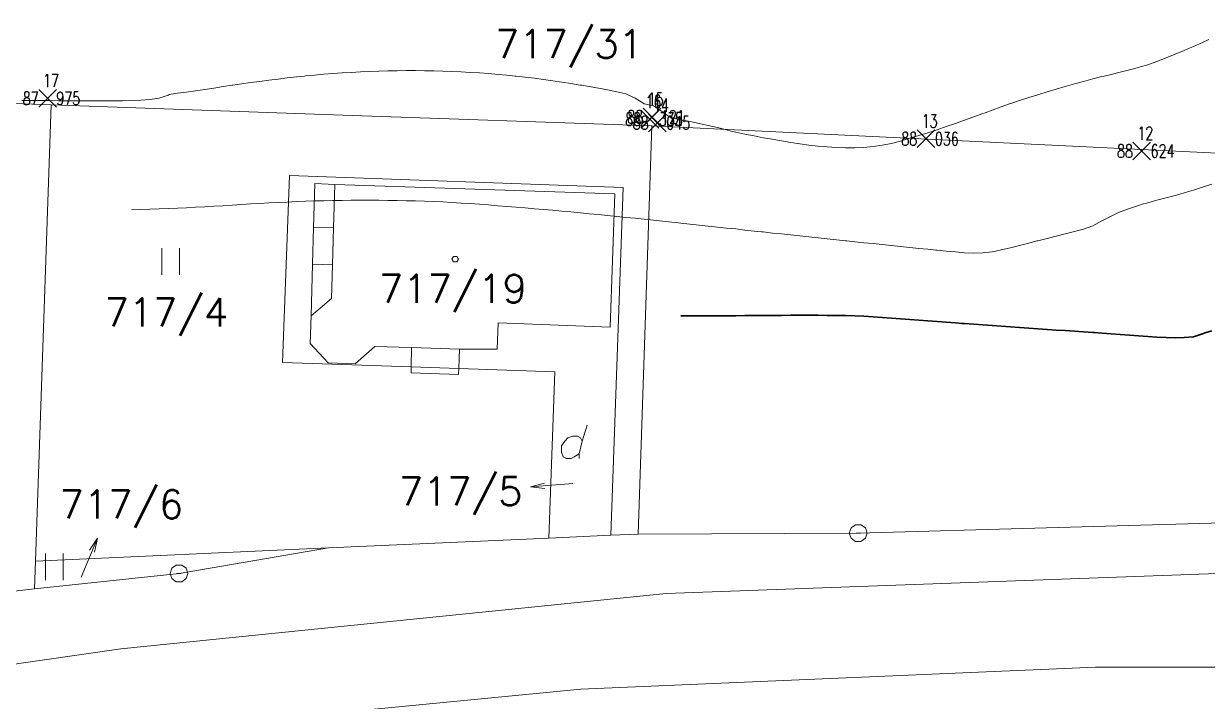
# Model space of a CAD drawing. Extents: x -443817 to 3, y -1171930 to -442383.
# Drawn here: x -442478.8 to -442411.8, y -1170206.7 to -1170168.4 of the extents above; entities that cross this region are included whole.
import ezdxf
from ezdxf.enums import TextEntityAlignment as Align

# ---------------------------------------------------------------- set-up
doc = ezdxf.new("R2010")
doc.units = 0
doc.header["$LTSCALE"] = 0.5
doc.header["$PDMODE"] = 3
doc.header["$PDSIZE"] = 0.5
doc.linetypes.add('121', pattern=[2, 1, -1])
for name, color, linetype in [('BO', 2, 'Continuous'), ('CB', 7, 'Continuous'), ('VB', 11, 'Continuous'), ('VYSKOPIS', 15, 'Continuous')]:
    doc.layers.add(name, color=color, linetype=linetype)
for name, color, linetype, lineweight in [('KLADPAR', 7, 'Continuous', 0), ('ZAPPAR', 7, 'Continuous', 0), ('ZNACKY', 7, 'Continuous', 0)]:
    doc.layers.add(name, color=color, linetype=linetype, lineweight=lineweight)
doc.styles.add('ROMANS', font='romans.shx', dxfattribs={"height": 0.2})
doc.styles.add('T', font='romans.shx', dxfattribs={"width": 0.7, "height": 1.5})

# ---------------------------------------------------------------- blocks, each defined once
blk = doc.blocks.new('0')
at = {"layer": 'BO', "linetype": 'Continuous'}
blk.add_point((0, 0), dxfattribs=at)
at = {"linetype": 'ByBlock', "style": 'T', "width": 0.7, "flags": 1}
blk.add_attdef('0', text='', height=1.5, dxfattribs=at).set_placement((0, 0), align=Align.MIDDLE)
at = {"layer": 'CB', "linetype": 'ByBlock', "style": 'T', "width": 0.7}
blk.add_attdef('C', (-0.5, 1.25), '', height=1.5, dxfattribs=at)
at = {"layer": 'VB', "linetype": 'ByBlock', "style": 'T', "width": 0.7}
blk.add_attdef('1', text='', height=1.5, dxfattribs=at).set_placement((-1, -0.75), align=Align.RIGHT)
at = {"layer": 'VB', "linetype": '121', "style": 'T', "width": 0.7}
blk.add_attdef('2', (1, -0.75), '', height=1.5, dxfattribs=at)
blk = doc.blocks.new('$5')
at = {"color": 0}
blk.add_line((-0.12, 0), (0.12, 0), dxfattribs=at)
at = {"color": 0, "flags": 128}
blk.add_lwpolyline([(0.15, 0.48), (0.4, 0.3), (0.5, 0.01), (0.4, -0.28), (0.15, -0.46), (-0.16, -0.46), (-0.41, -0.28), (-0.51, 0.01), (-0.41, 0.3), (-0.16, 0.48), (0.15, 0.48)], dxfattribs=at)
blk = doc.blocks.new('$32')
at = {"color": 0}
for p, q in [((-0.5, 1.5), (-0.5, 0)), ((0.5, 0), (0.5, 1.5))]:
    blk.add_line(p, q, dxfattribs=at)
blk = doc.blocks.new('$489')
at = {"color": 0}
blk.add_line((-0.2, 2), (0, 3), dxfattribs=at)
at = {"color": 0, "flags": 128}
blk.add_lwpolyline([(0, 0), (0, 3), (0.2, 2)], dxfattribs=at)
blk = doc.blocks.new('$431')
at = {"color": 0}
blk.add_line((0.63, 0.99), (0.9, 1.89), dxfattribs=at)
at = {"color": 0, "flags": 128}
blk.add_lwpolyline([(0.45, 0), (0.45, 0.27), (0.63, 0.99), (0.54, 1.17), (0.36, 1.26), (0.09, 1.26), (-0.18, 1.17), (-0.36, 0.99), (-0.54, 0.72), (-0.54, 0.36), (-0.45, 0.09), (-0.27, 0), (0, 0), (0.18, 0.09), (0.45, 0.27)], dxfattribs=at)
blk = doc.blocks.new('$45')
at = {"color": 0, "flags": 128}
blk.add_lwpolyline([(0.09, 0.15), (0.18, 0), (0.09, -0.15), (-0.09, -0.15), (-0.18, 0), (-0.09, 0.15), (0.09, 0.15)], dxfattribs=at)

msp = doc.modelspace()

# ---------------------------------------------------------------- linework, layer by layer
at = {"layer": 'KLADPAR', "color": 7, "linetype": 'Continuous', "flags": 128}
for points in [[(-442387.21, -1170166.65), (-442387.8, -1170176.85), (-442443.22, -1170174.18), (-442460.7, -1170173.57), (-442477.2, -1170172.98), (-442493.09, -1170172.42), (-442510.92, -1170171.79), (-442511.23, -1170169.38), (-442512.18, -1170161.94), (-442387.21, -1170166.65)], [(-442478.09, -1170198.81), (-442477.2, -1170172.98), (-442460.7, -1170173.57), (-442443.22, -1170174.18), (-442443.98, -1170197.27), (-442445.53, -1170197.34), (-442444.84, -1170177.66), (-442463.72, -1170176.99), (-442464.1, -1170187.56), (-442456.82, -1170187.81), (-442454.14, -1170187.91), (-442448.71, -1170188.1), (-442449.04, -1170197.5), (-442461.5, -1170198.06), (-442478.09, -1170198.81)], [(-442443.98, -1170197.27), (-442443.22, -1170174.18), (-442387.8, -1170176.85), (-442388.92, -1170196.01), (-442431.53, -1170197.23), (-442443.98, -1170197.27)], [(-442456.82, -1170187.81), (-442464.1, -1170187.56), (-442463.72, -1170176.99), (-442444.84, -1170177.66), (-442445.53, -1170197.34), (-442449.04, -1170197.5), (-442448.71, -1170188.1), (-442454.14, -1170187.91), (-442454.09, -1170186.81), (-442451.96, -1170186.82), (-442451.9, -1170185.32), (-442445.57, -1170185.57), (-442445.31, -1170178.03), (-442461.15, -1170177.49), (-442462.28, -1170177.43), (-442462.35, -1170179.92), (-442462.41, -1170182), (-442462.49, -1170184.93), (-442462.55, -1170186.5), (-442461.53, -1170187.58), (-442459.99, -1170187.64), (-442458.89, -1170186.67), (-442456.81, -1170186.72), (-442456.82, -1170187.81)], [(-442445.31, -1170178.03), (-442445.57, -1170185.57), (-442451.9, -1170185.32), (-442451.96, -1170186.82), (-442454.09, -1170186.81), (-442454.14, -1170187.91), (-442456.82, -1170187.81), (-442456.81, -1170186.72), (-442458.89, -1170186.67), (-442459.99, -1170187.64), (-442461.53, -1170187.58), (-442462.55, -1170186.5), (-442462.49, -1170184.93), (-442462.41, -1170182), (-442462.35, -1170179.92), (-442462.28, -1170177.43), (-442461.15, -1170177.49), (-442445.31, -1170178.03)]]:
    msp.add_lwpolyline(points, close=True, dxfattribs=at)
for points in [[(-442493.09, -1170172.42), (-442477.2, -1170172.98), (-442478.09, -1170198.81), (-442478.14, -1170200.38), (-442481.92, -1170200.8)], [(-442522.14, -1170207.67), (-442518.46, -1170206.69), (-442508.51, -1170204.02), (-442506.56, -1170203.5), (-442484.9, -1170201.12), (-442481.92, -1170200.8), (-442478.14, -1170200.38), (-442469.96, -1170199.51), (-442461.5, -1170198.06), (-442449.04, -1170197.5), (-442445.53, -1170197.34), (-442443.98, -1170197.27), (-442431.53, -1170197.23), (-442388.92, -1170196.01), (-442385.65, -1170196.14), (-442383.04, -1170196.24), (-442353.13, -1170198.66), (-442352.18, -1170198.74), (-442351.81, -1170198.77), (-442350.42, -1170198.89), (-442347.99, -1170199.22), (-442310.78, -1170204.32), (-442304.56, -1170205.27), (-442233.31, -1170215.54)]]:
    msp.add_lwpolyline(points, dxfattribs=at)
at = {"layer": 'KLADPAR', "color": 7, "linetype": 'Continuous'}
msp.add_3dface([(-442478.14, -1170200.38), (-442478.09, -1170198.81), (-442461.5, -1170198.06), (-442469.96, -1170199.51)], dxfattribs=at)
at = {"layer": 'VYSKOPIS', "linetype": 'Continuous', "lineweight": 18, "flags": 128}
for points, elevation in [([(-442478.863426, -1170172.741125), (-442478.345488, -1170172.742644), (-442477.82755, -1170172.7441), (-442477.309612, -1170172.748592), (-442476.791675, -1170172.753022), (-442476.273737, -1170172.757515), (-442475.755799, -1170172.759286), (-442475.237861, -1170172.764475), (-442474.719923, -1170172.765108), (-442474.201985, -1170172.764349), (-442473.684047, -1170172.762703), (-442473.166109, -1170172.756629), (-442472.648171, -1170172.743277), (-442472.130233, -1170172.728217), (-442471.612296, -1170172.687718), (-442471.094358, -1170172.615834), (-442470.57642, -1170172.438717), (-442470.515534, -1170172.39556), (-442470.058482, -1170172.334813), (-442469.540544, -1170172.262928), (-442469.022606, -1170172.189778), (-442468.504668, -1170172.113148), (-442467.98673, -1170172.034555), (-442467.468792, -1170171.956027), (-442466.950854, -1170171.880851), (-442466.926197, -1170171.877181), (-442466.432916, -1170171.806119), (-442465.914979, -1170171.731008), (-442465.397041, -1170171.660895), (-442464.879103, -1170171.592554), (-442464.361165, -1170171.528263), (-442463.843227, -1170171.466376), (-442463.325289, -1170171.407084), (-442462.8683, -1170171.358802), (-442462.807351, -1170171.352664), (-442462.289413, -1170171.304193), (-442461.771475, -1170171.259898), (-442461.253537, -1170171.219526), (-442460.7356, -1170171.183077), (-442460.217662, -1170171.150236), (-442459.699724, -1170171.121064), (-442459.181786, -1170171.098157), (-442458.663848, -1170171.07987), (-442458.14591, -1170171.066138), (-442457.627972, -1170171.056583), (-442457.110034, -1170171.051078), (-442456.592096, -1170171.049939), (-442456.074158, -1170171.054305), (-442455.556221, -1170171.064113), (-442455.038283, -1170171.077781), (-442454.520345, -1170171.096828), (-442454.002407, -1170171.121381), (-442453.484469, -1170171.148717), (-442452.966531, -1170171.183204), (-442452.448593, -1170171.221614), (-442451.930655, -1170171.265023), (-442451.412717, -1170171.311913), (-442450.949279, -1170171.358802), (-442450.894779, -1170171.364371), (-442450.376842, -1170171.4236), (-442449.858904, -1170171.486246), (-442449.340966, -1170171.554207), (-442448.823028, -1170171.626534), (-442448.30509, -1170171.701456), (-442447.787152, -1170171.781567), (-442447.269214, -1170171.865538), (-442447.200109, -1170171.877181), (-442446.751276, -1170171.953306), (-442446.233338, -1170172.047021), (-442445.7154, -1170172.146495), (-442445.197463, -1170172.248248), (-442444.679525, -1170172.360947), (-442444.614213, -1170172.39556), (-442444.161587, -1170172.602102), (-442443.662679, -1170172.91394), (-442443.643649, -1170172.924254), (-442443.125711, -1170173.041256), (-442442.607773, -1170173.385999), (-442442.552641, -1170173.432319), (-442442.089835, -1170173.734664), (-442441.571897, -1170173.828254), (-442441.053959, -1170173.929626), (-442440.967594, -1170173.950698), (-442440.536021, -1170174.042136), (-442440.018084, -1170174.157999), (-442439.500146, -1170174.276014), (-442438.982208, -1170174.40428), (-442438.743155, -1170174.469077), (-442438.46427, -1170174.533242), (-442437.946332, -1170174.644675), (-442437.428394, -1170174.748516), (-442436.910456, -1170174.845332), (-442436.392518, -1170174.938605), (-442436.099724, -1170174.987456), (-442435.87458, -1170175.028904), (-442435.356642, -1170175.117051), (-442434.838704, -1170175.194757), (-442434.320767, -1170175.26468), (-442433.802829, -1170175.322137), (-442433.284891, -1170175.370925), (-442432.766953, -1170175.403893), (-442432.249015, -1170175.422497), (-442431.731077, -1170175.421864), (-442431.213139, -1170175.400033), (-442430.695201, -1170175.352005), (-442430.177263, -1170175.274045), (-442429.659325, -1170175.166598), (-442429.141388, -1170175.034535), (-442428.976624, -1170174.987456), (-442428.62345, -1170174.880895), (-442428.105512, -1170174.721053), (-442427.587574, -1170174.562666), (-442427.294843, -1170174.469077), (-442427.069636, -1170174.396053), (-442426.551698, -1170174.220835), (-442426.03376, -1170174.038276), (-442425.78516, -1170173.950698), (-442425.515822, -1170173.85578), (-442424.997884, -1170173.665944), (-442424.479946, -1170173.476108), (-442424.360452, -1170173.432319), (-442423.962009, -1170173.288296), (-442423.444071, -1170173.098524), (-442422.926133, -1170172.9209), (-442422.905458, -1170172.91394), (-442422.408195, -1170172.748023), (-442421.890257, -1170172.579701), (-442421.372319, -1170172.415999), (-442421.307577, -1170172.39556), (-442420.854381, -1170172.255968), (-442420.336443, -1170172.103086), (-442419.818505, -1170171.950268), (-442419.570854, -1170171.877181), (-442419.300567, -1170171.800361), (-442418.78263, -1170171.659566), (-442418.264692, -1170171.523137), (-442417.746754, -1170171.389999), (-442417.617269, -1170171.358802), (-442417.228816, -1170171.266225), (-442416.710878, -1170171.136631), (-442416.19294, -1170171.005074), (-442415.675002, -1170170.865102), (-442415.58497, -1170170.840423), (-442415.157064, -1170170.720257), (-442414.639126, -1170170.528143), (-442414.121188, -1170170.328245), (-442414.105509, -1170170.322044), (-442413.603251, -1170170.117211), (-442413.085313, -1170169.90605), (-442412.841581, -1170169.803665), (-442412.567375, -1170169.684005), (-442412.049437, -1170169.451392), (-442411.689814, -1170169.285286)], 388), ([(-442472.648171, -1170178.933453), (-442472.130233, -1170178.915355), (-442471.612296, -1170178.896877), (-442471.094358, -1170178.87802), (-442470.57642, -1170178.855746), (-442470.058482, -1170178.835814), (-442469.540544, -1170178.809743), (-442469.022606, -1170178.783102), (-442468.504668, -1170178.757475), (-442467.98673, -1170178.727987), (-442467.468792, -1170178.694449), (-442466.950854, -1170178.664898), (-442466.432916, -1170178.634397), (-442466.173948, -1170178.61611), (-442465.914979, -1170178.597569), (-442465.397041, -1170178.567259), (-442464.879103, -1170178.537708), (-442464.361165, -1170178.508852), (-442463.843227, -1170178.484996), (-442463.325289, -1170178.462912), (-442462.807351, -1170178.443296), (-442462.289413, -1170178.424502), (-442461.771475, -1170178.409821), (-442461.253537, -1170178.400076), (-442460.7356, -1170178.391597), (-442460.217662, -1170178.385712), (-442459.699724, -1170178.385143), (-442459.181786, -1170178.384573), (-442458.663848, -1170178.389003), (-442458.14591, -1170178.393242), (-442457.627972, -1170178.402038), (-442457.110034, -1170178.410581), (-442456.592096, -1170178.423426), (-442456.074158, -1170178.44184), (-442455.556221, -1170178.461393), (-442455.038283, -1170178.480504), (-442454.520345, -1170178.506954), (-442454.002407, -1170178.542011), (-442453.484469, -1170178.577383), (-442452.966531, -1170178.61611), (-442452.966531, -1170178.61611), (-442452.448593, -1170178.654457), (-442451.930655, -1170178.692297), (-442451.412717, -1170178.733365), (-442450.894779, -1170178.775003), (-442450.376842, -1170178.818918), (-442449.858904, -1170178.862201), (-442449.340966, -1170178.908584), (-442448.823028, -1170178.954335), (-442448.30509, -1170178.999389), (-442447.787152, -1170179.047481), (-442447.269214, -1170179.09823), (-442446.899222, -1170179.134489), (-442446.751276, -1170179.148853), (-442446.233338, -1170179.199286), (-442445.7154, -1170179.248834), (-442445.197463, -1170179.301355), (-442444.679525, -1170179.354572), (-442444.161587, -1170179.406018), (-442443.643649, -1170179.458856), (-442443.125711, -1170179.5153), (-442442.607773, -1170179.568201), (-442442.089835, -1170179.624646), (-442441.830866, -1170179.652868), (-442441.571897, -1170179.680458), (-442441.053959, -1170179.732852), (-442440.536021, -1170179.788538), (-442440.018084, -1170179.846374), (-442439.500146, -1170179.90168), (-442438.982208, -1170179.956922), (-442438.46427, -1170180.012228), (-442437.946332, -1170180.070318), (-442437.428394, -1170180.126003), (-442437.007569, -1170180.171247), (-442436.910456, -1170180.181435), (-442436.392518, -1170180.238955), (-442435.87458, -1170180.294008), (-442435.356642, -1170180.348554), (-442434.838704, -1170180.4031), (-442434.320767, -1170180.459608), (-442433.802829, -1170180.514534), (-442433.284891, -1170180.56946), (-442432.766953, -1170180.62698), (-442432.249015, -1170180.682666), (-442432.184273, -1170180.689626), (-442431.731077, -1170180.736706), (-442431.213139, -1170180.790556), (-442430.695201, -1170180.842065), (-442430.177263, -1170180.896295), (-442429.659325, -1170180.948816), (-442429.141388, -1170181.00197), (-442428.62345, -1170181.055947), (-442428.105512, -1170181.107772), (-442427.587574, -1170181.162445), (-442427.138678, -1170181.208005), (-442427.069636, -1170181.21465), (-442426.551698, -1170181.265209), (-442426.03376, -1170181.312985), (-442425.515822, -1170181.364873), (-442424.997884, -1170181.384553), (-442424.479946, -1170181.364937), (-442423.962009, -1170181.312985), (-442423.501668, -1170181.208005), (-442423.444071, -1170181.194654), (-442422.926133, -1170181.073348), (-442422.408195, -1170180.942108), (-442421.890257, -1170180.809223), (-442421.424163, -1170180.689626), (-442421.372319, -1170180.676781), (-442420.854381, -1170180.542377), (-442420.336443, -1170180.411453), (-442419.818505, -1170180.278694), (-442419.378271, -1170180.171247), (-442419.300567, -1170180.152453), (-442418.78263, -1170180.018366), (-442418.264692, -1170179.825619), (-442417.9296, -1170179.652868), (-442417.746754, -1170179.552508), (-442417.228816, -1170179.282561), (-442416.918066, -1170179.134489), (-442416.710878, -1170179.045582), (-442416.19294, -1170178.846444), (-442415.675002, -1170178.678313), (-442415.472367, -1170178.61611), (-442415.157064, -1170178.524229), (-442414.639126, -1170178.386408), (-442414.121188, -1170178.255168), (-442413.603251, -1170178.117664), (-442413.529277, -1170178.097731), (-442413.085313, -1170177.971616), (-442412.567375, -1170177.8169), (-442412.049437, -1170177.6513), (-442411.83365, -1170177.579352), (-442411.531499, -1170177.4726)], 389)]:
    msp.add_lwpolyline(points, dxfattribs=dict(at, elevation=elevation))
at = {"layer": 'VYSKOPIS', "linetype": 'Continuous', "lineweight": 30, "elevation": 390, "flags": 128}
msp.add_lwpolyline([(-442441.571897, -1170184.923921), (-442441.053959, -1170184.92487), (-442440.536021, -1170184.925819), (-442440.018084, -1170184.926768), (-442439.500146, -1170184.923035), (-442438.982208, -1170184.923035), (-442438.46427, -1170184.919111), (-442437.946332, -1170184.914112), (-442437.428394, -1170184.914112), (-442436.910456, -1170184.908101), (-442436.392518, -1170184.902912), (-442435.87458, -1170184.902153), (-442435.356642, -1170184.896901), (-442434.838704, -1170184.896205), (-442434.320767, -1170184.896205), (-442433.802829, -1170184.895509), (-442433.284891, -1170184.900697), (-442432.766953, -1170184.905), (-442432.249015, -1170184.914682), (-442431.731077, -1170184.929363), (-442431.213139, -1170184.942398), (-442430.695201, -1170184.98682), (-442430.177263, -1170185.025546), (-442429.659325, -1170185.058768), (-442429.141388, -1170185.089964), (-442428.62345, -1170185.131158), (-442428.105512, -1170185.174378), (-442427.587574, -1170185.214686), (-442427.069636, -1170185.253666), (-442426.551698, -1170185.292646), (-442426.03376, -1170185.328145), (-442425.671166, -1170185.355038), (-442425.515822, -1170185.367061), (-442424.997884, -1170185.403257), (-442424.479946, -1170185.442047), (-442423.962009, -1170185.477673), (-442423.444071, -1170185.514817), (-442422.926133, -1170185.552278), (-442422.408195, -1170185.587524), (-442421.890257, -1170185.621695), (-442421.372319, -1170185.657068), (-442420.854381, -1170185.693263), (-442420.336443, -1170185.72737), (-442419.818505, -1170185.761794), (-442419.300567, -1170185.795775), (-442418.78263, -1170185.831337), (-442418.264692, -1170185.866457), (-442418.161066, -1170185.873418), (-442417.746754, -1170185.902399), (-442417.228816, -1170185.937709), (-442416.710878, -1170185.975676), (-442416.19294, -1170186.012567), (-442415.675002, -1170186.048446), (-442415.157064, -1170186.086857), (-442414.639126, -1170186.124191), (-442414.121188, -1170186.16064), (-442413.603251, -1170186.177915), (-442413.085313, -1170186.159247), (-442412.567375, -1170186.117737), (-442412.049437, -1170185.940999), (-442411.85521, -1170185.873418), (-442411.531499, -1170185.766856)], dxfattribs=at)
at = {"layer": 'ZAPPAR', "color": 7, "linetype": 'Continuous'}
for p, q in [((-442462.35, -1170179.92), (-442461.22, -1170179.95)), ((-442462.41, -1170182), (-442461.28, -1170182.04)), ((-442456.81, -1170186.72), (-442454.09, -1170186.81))]:
    msp.add_line(p, q, dxfattribs=at)
at = {"layer": 'ZAPPAR', "color": 7, "linetype": 'Continuous', "flags": 128}
for points in [[(-442461.15, -1170177.49), (-442461.22, -1170179.95), (-442461.28, -1170182.04), (-442461.33, -1170183.94), (-442462.49, -1170184.93)], [(-442456.82, -1170187.81), (-442456.82, -1170188.15), (-442454.15, -1170188.25), (-442454.14, -1170187.91)], [(-441771.48, -1170288.69), (-441871.17, -1170273.82), (-442220.27, -1170222.06), (-442370.78, -1170200.84), (-442410.68, -1170199.48), (-442442.4, -1170200.64), (-442473.25, -1170203.77), (-442498.21, -1170207.34), (-442527.51, -1170213.14), (-442557.44, -1170221.74), (-442558.68, -1170222.17)], [(-441771.48, -1170288.69), (-441871.17, -1170273.82), (-442220.27, -1170222.06), (-442370.78, -1170200.84), (-442410.68, -1170199.48), (-442442.4, -1170200.64), (-442473.25, -1170203.77), (-442498.21, -1170207.34), (-442527.51, -1170213.14), (-442557.44, -1170221.74), (-442558.68, -1170222.17)], [(-441772.51, -1170293.3), (-441865.36, -1170279.27), (-442048.43, -1170252.25), (-442213.6, -1170227.88), (-442371.24, -1170205.28), (-442397.97, -1170204.81), (-442418.11, -1170204.81), (-442447.23, -1170206.05), (-442475.51, -1170208.78), (-442496.01, -1170211.87), (-442527.23, -1170218.54), (-442556.93, -1170226.67), (-442559.48, -1170227.59)], [(-441772.51, -1170293.3), (-441865.36, -1170279.27), (-442048.43, -1170252.25), (-442213.6, -1170227.88), (-442371.24, -1170205.28), (-442397.97, -1170204.81), (-442418.11, -1170204.81), (-442447.23, -1170206.05), (-442475.51, -1170208.78), (-442496.01, -1170211.87), (-442527.23, -1170218.54), (-442556.93, -1170226.67), (-442559.48, -1170227.59)]]:
    msp.add_lwpolyline(points, dxfattribs=at)

# ---------------------------------------------------------------- block references
at = {"lineweight": 0, "xscale": 0.5, "yscale": 0.5, "zscale": 0.5, "rotation": 359.9999999999999}
for p, values in [((-442477.404, -1170172.62), {'C': '17', '1': '87', '2': '975'}), ((-442443.318, -1170173.805), {'C': '16', '1': '88', '2': '335'}), ((-442443.2, -1170173.675), {'C': '15', '1': '88', '2': '121'}), ((-442442.896, -1170174.009), {'C': '14', '1': '88', '2': '045'}), ((-442427.696, -1170174.904), {'C': '13', '1': '88', '2': '036'}), ((-442415.492, -1170175.6), {'C': '12', '1': '88', '2': '624'})]:
    msp.add_blockref('0', p, dxfattribs=at).add_auto_attribs(values)
at = {"layer": 'KLADPAR', "color": 7, "linetype": 'Continuous'}
for name, p in [('$32', (-442470.44, -1170182.6)), ('$45', (-442454.34, -1170181.72)), ('$431', (-442447.78, -1170193)), ('$32', (-442477.02, -1170199.88))]:
    msp.add_blockref(name, p, dxfattribs=at)
at = {"layer": 'KLADPAR', "color": 7, "linetype": 'Continuous', "xscale": 0.8, "yscale": 0.8}
for p, rotation in [((-442447.68, -1170194.42), 94.480743), ((-442475.5, -1170199.72), 337.529425)]:
    msp.add_blockref('$489', p, dxfattribs=dict(at, rotation=rotation))
at = {"layer": 'ZNACKY', "color": 7, "linetype": 'Continuous'}
for p in [(-442431.53, -1170197.23), (-442469.96, -1170199.51)]:
    msp.add_blockref('$5', p, dxfattribs=at)

# ---------------------------------------------------------------- texts
at = {"layer": 'KLADPAR', "color": 7, "linetype": 'Continuous', "style": 'ROMANS'}
for s, p in [('717/31', (-442447.9, -1170168.74)), ('717/19', (-442454.47, -1170182.59)), ('717/4', (-442470.68, -1170183.92)), ('717/5', (-442454.03, -1170194.06)), ('717/6', (-442473.22, -1170194.79))]:
    msp.add_text(s, height=1.6, dxfattribs=at).set_placement(p, align=Align.TOP_CENTER)

doc.saveas('drawing.dxf')
